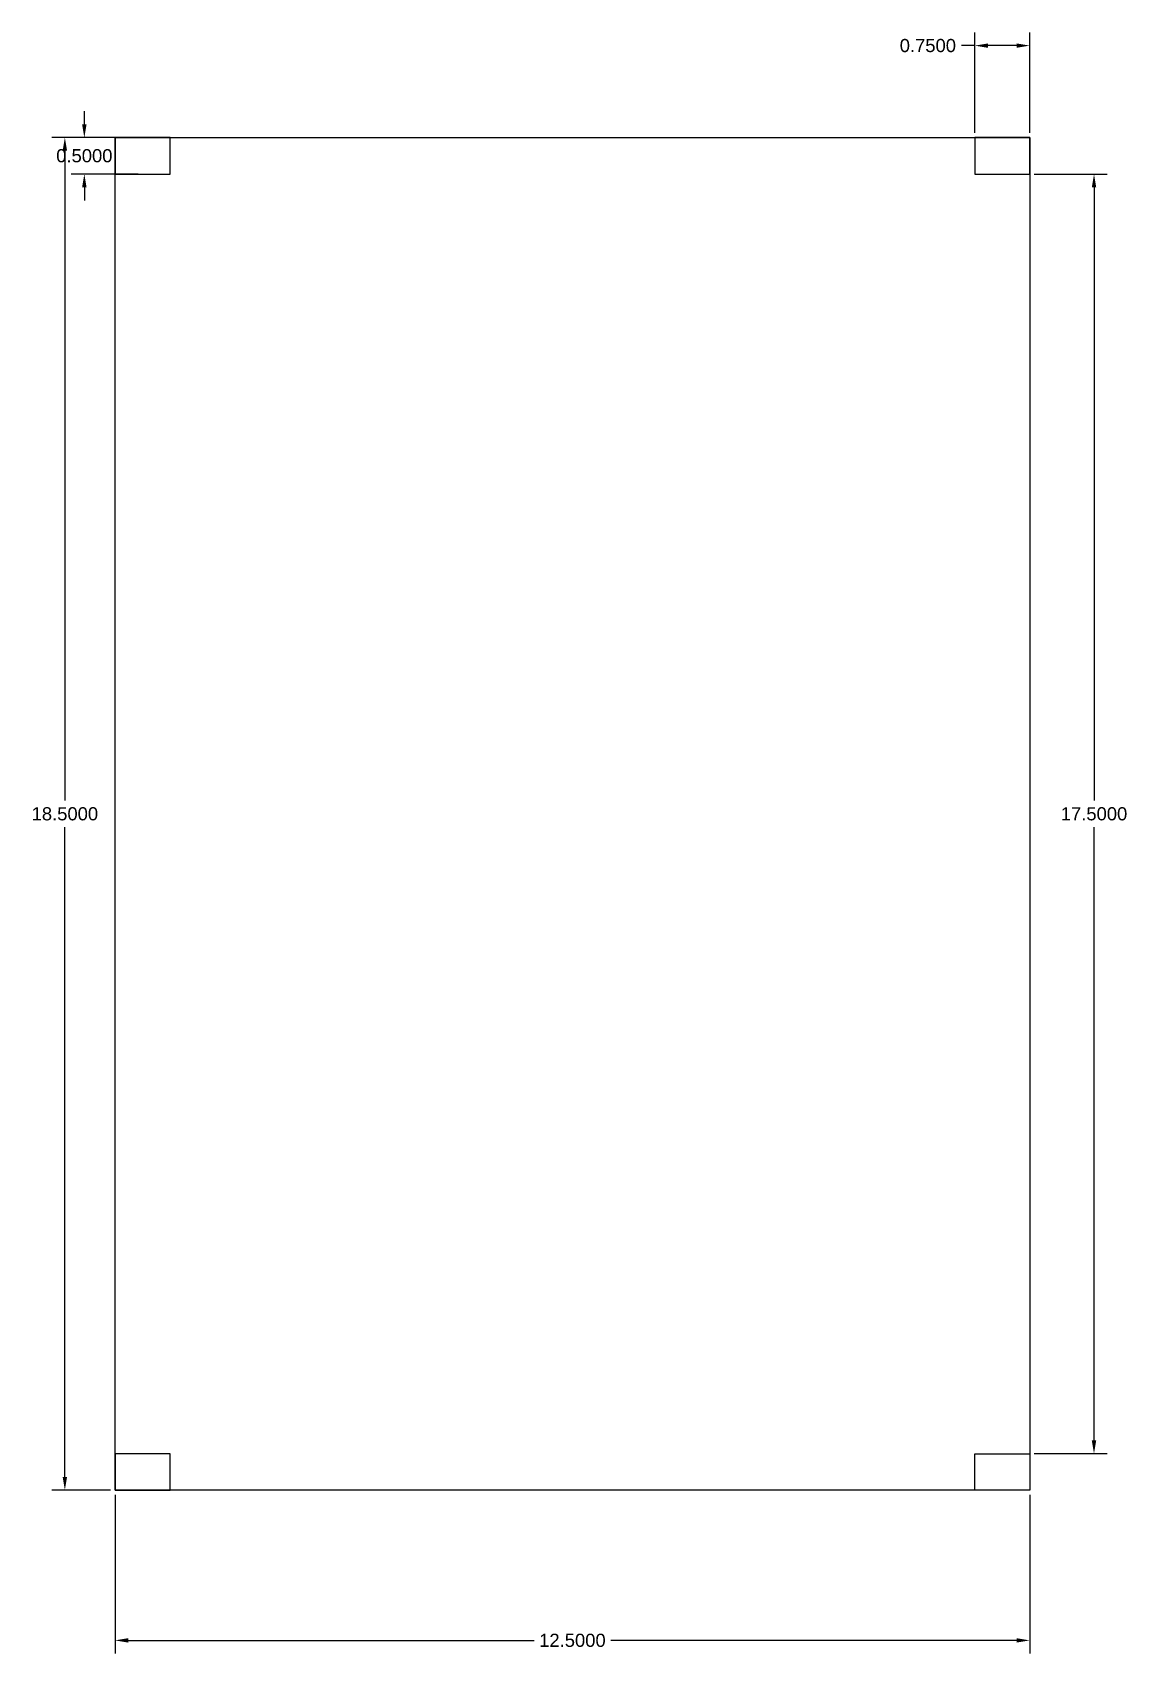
# Model space of a CAD drawing. Header units: inches. Extents: x 3 to 17.9, y 31.3 to 53.5.
import ezdxf

# ---------------------------------------------------------------- set-up
doc = ezdxf.new("R2010")
doc.units = ezdxf.units.IN
doc.header["$MEASUREMENT"] = 0
doc.layers.get('0').update_dxf_attribs({"color": 1})
doc.layers.add('dimensions', color=4, linetype='Continuous')
doc.styles.get("Standard").update_dxf_attribs({"font": 'Arial Regular.ttf'})
doc.dimstyles.get("Standard").update_dxf_attribs({"dimtxt": 0.18, "dimasz": 0.18, "dimexe": 0.18, "dimexo": 0.0625, "dimgap": 0.09, "dimtad": 0, "dimtih": 1, "dimtoh": 1, "dimdec": 4, "dimzin": 0, "dimdsep": 46, "dimtxsty": 'Standard', "dimcen": 0.09, "dimadec": 0, "dimazin": 0, "dimtfac": 1, "dimtdec": 4, "dimtofl": 0, "dimtmove": 0, "dimatfit": 3, "dimfxl": 1, "dimtolj": 1, "dimtzin": 0, "dimarcsym": 0})

# ---------------------------------------------------------------- blocks, each defined once
blk = doc.blocks.new('*D4')
at = {"layer": 'Defpoints', "color": 0, "transparency": 16777216}
for p in [(16.601, 51.546), (16.601, 34.046), (17.48, 34.046)]:
    blk.add_point(p, dxfattribs=at)
at = {"layer": 'dimensions', "color": 0, "lineweight": -2, "transparency": 16777216}
for p, q in [((16.664, 51.546), (17.66, 51.546)), ((17.48, 51.366), (17.48, 42.977)), ((17.48, 34.226), (17.48, 42.615)), ((16.664, 34.046), (17.66, 34.046))]:
    blk.add_line(p, q, dxfattribs=at)
at = {"layer": 'dimensions', "color": 0, "transparency": 16777216}
for points in [[(17.45, 51.366), (17.51, 51.366), (17.48, 51.546)], [(17.45, 34.226), (17.51, 34.226), (17.48, 34.046)]]:
    blk.add_solid(points, dxfattribs=at)
at = {"layer": 'dimensions', "color": 0, "transparency": 16777216, "insert": (17.48, 42.796), "char_height": 0.18, "attachment_point": 5}
blk.add_mtext('\\A1;17.5000', dxfattribs=at)
blk = doc.blocks.new('*D7')
at = {"layer": 'Defpoints', "color": 0, "transparency": 16777216}
for p in [(3.68, 52.046), (4.476, 52.046), (4.476, 51.546)]:
    blk.add_point(p, dxfattribs=at)
at = {"layer": 'dimensions', "color": 0, "lineweight": -2, "transparency": 16777216}
for p, q in [((3.68, 52.226), (3.68, 52.406)), ((4.414, 52.046), (3.5, 52.046)), ((4.414, 51.546), (3.5, 51.546)), ((3.68, 51.366), (3.68, 51.186))]:
    blk.add_line(p, q, dxfattribs=at)
at = {"layer": 'dimensions', "color": 0, "transparency": 16777216}
for points in [[(3.65, 52.226), (3.71, 52.226), (3.68, 52.046)], [(3.65, 51.366), (3.71, 51.366), (3.68, 51.546)]]:
    blk.add_solid(points, dxfattribs=at)
at = {"layer": 'dimensions', "color": 0, "transparency": 16777216, "insert": (3.68, 51.796), "char_height": 0.18, "attachment_point": 5}
blk.add_mtext('\\A1;0.5000', dxfattribs=at)
blk = doc.blocks.new('*D8')
at = {"layer": 'Defpoints', "color": 0, "transparency": 16777216}
for p in [(4.101, 33.546), (16.601, 33.546), (16.601, 31.492)]:
    blk.add_point(p, dxfattribs=at)
at = {"layer": 'dimensions', "color": 0, "lineweight": -2, "transparency": 16777216}
for p, q in [((4.101, 33.483), (4.101, 31.312)), ((16.601, 33.483), (16.601, 31.312)), ((4.281, 31.492), (9.826, 31.492)), ((16.421, 31.492), (10.876, 31.492))]:
    blk.add_line(p, q, dxfattribs=at)
at = {"layer": 'dimensions', "color": 0, "transparency": 16777216}
for points in [[(4.281, 31.522), (4.281, 31.462), (4.101, 31.492)], [(16.421, 31.522), (16.421, 31.462), (16.601, 31.492)]]:
    blk.add_solid(points, dxfattribs=at)
at = {"layer": 'dimensions', "color": 0, "transparency": 16777216, "insert": (10.351, 31.492), "char_height": 0.18, "attachment_point": 5}
blk.add_mtext('\\A1;12.5000', dxfattribs=at)
blk = doc.blocks.new('*D9')
at = {"layer": 'Defpoints', "color": 0, "transparency": 16777216}
for p in [(4.101, 52.046), (3.414, 33.546), (4.101, 33.546)]:
    blk.add_point(p, dxfattribs=at)
at = {"layer": 'dimensions', "color": 0, "lineweight": -2, "transparency": 16777216}
for p, q in [((4.039, 52.046), (3.234, 52.046)), ((3.414, 51.866), (3.414, 42.977)), ((3.414, 33.726), (3.414, 42.615)), ((4.039, 33.546), (3.234, 33.546))]:
    blk.add_line(p, q, dxfattribs=at)
at = {"layer": 'dimensions', "color": 0, "transparency": 16777216}
for points in [[(3.384, 51.866), (3.444, 51.866), (3.414, 52.046)], [(3.384, 33.726), (3.444, 33.726), (3.414, 33.546)]]:
    blk.add_solid(points, dxfattribs=at)
at = {"layer": 'dimensions', "color": 0, "transparency": 16777216, "insert": (3.414, 42.796), "char_height": 0.18, "attachment_point": 5}
blk.add_mtext('\\A1;18.5000', dxfattribs=at)
blk = doc.blocks.new('*D12')
at = {"layer": 'Defpoints', "color": 0, "transparency": 16777216}
for p in [(15.851, 53.303), (15.851, 52.046), (16.601, 52.046)]:
    blk.add_point(p, dxfattribs=at)
at = {"layer": 'dimensions', "color": 0, "lineweight": -2, "transparency": 16777216}
for p, q in [((15.851, 52.108), (15.851, 53.483)), ((16.601, 52.108), (16.601, 53.483)), ((15.851, 53.303), (15.671, 53.303)), ((16.421, 53.303), (16.031, 53.303))]:
    blk.add_line(p, q, dxfattribs=at)
at = {"layer": 'dimensions', "color": 0, "transparency": 16777216}
for points in [[(16.031, 53.333), (16.031, 53.273), (15.851, 53.303)], [(16.421, 53.333), (16.421, 53.273), (16.601, 53.303)]]:
    blk.add_solid(points, dxfattribs=at)
at = {"layer": 'dimensions', "color": 0, "transparency": 16777216, "insert": (15.209, 53.303), "char_height": 0.18, "attachment_point": 5}
blk.add_mtext('\\A1;0.7500', dxfattribs=at)

msp = doc.modelspace()

# ---------------------------------------------------------------- linework, layer by layer
for points in [[(4.10101, 52.04573), (16.60101, 52.04573), (16.60101, 33.54573), (4.10101, 33.54573)], [(4.10101, 51.54573), (4.85101, 51.54573), (4.85101, 52.04573), (4.10101, 52.04573)], [(16.60101, 52.04573), (15.85101, 52.04573), (15.85101, 51.54573), (16.60101, 51.54573)], [(4.10101, 33.54573), (4.85101, 33.54573), (4.85101, 34.04573), (4.10101, 34.04573)], [(16.60101, 33.54573), (15.85101, 33.54573), (15.85101, 34.04573), (16.60101, 34.04573)]]:
    msp.add_lwpolyline(points, close=True)

# ---------------------------------------------------------------- dimensions: what is measured, and where the dimension line sits
at = {"layer": 'dimensions'}
for base, p1, p2, picture, middle in [((15.85101, 53.30348), (16.60101, 52.04573), (15.85101, 52.04573), '*D12', (15.20897, 53.30348)), ((16.60101, 31.49166), (4.10101, 33.54573), (16.60101, 33.54573), '*D8', (10.35101, 31.49166))]:
    dim = msp.add_linear_dim(base=base, p1=p1, p2=p2, dimstyle='Standard', dxfattribs=at)
    dim.commit()
    dim.dimension.update_dxf_attribs({"geometry": picture, "text_midpoint": middle})
for base, p1, p2, picture, middle in [((3.67955, 52.04573), (4.47601, 51.54573), (4.47601, 52.04573), '*D7', (3.67955, 51.79573)), ((3.41376, 33.54573), (4.10101, 52.04573), (4.10101, 33.54573), '*D9', (3.41376, 42.79573)), ((17.48007, 34.04573), (16.60101, 51.54573), (16.60101, 34.04573), '*D4', (17.48007, 42.79573))]:
    dim = msp.add_linear_dim(base=base, p1=p1, p2=p2, angle=90, dimstyle='Standard', dxfattribs=at)
    dim.commit()
    dim.dimension.update_dxf_attribs({"geometry": picture, "text_midpoint": middle})

doc.saveas('drawing.dxf')
